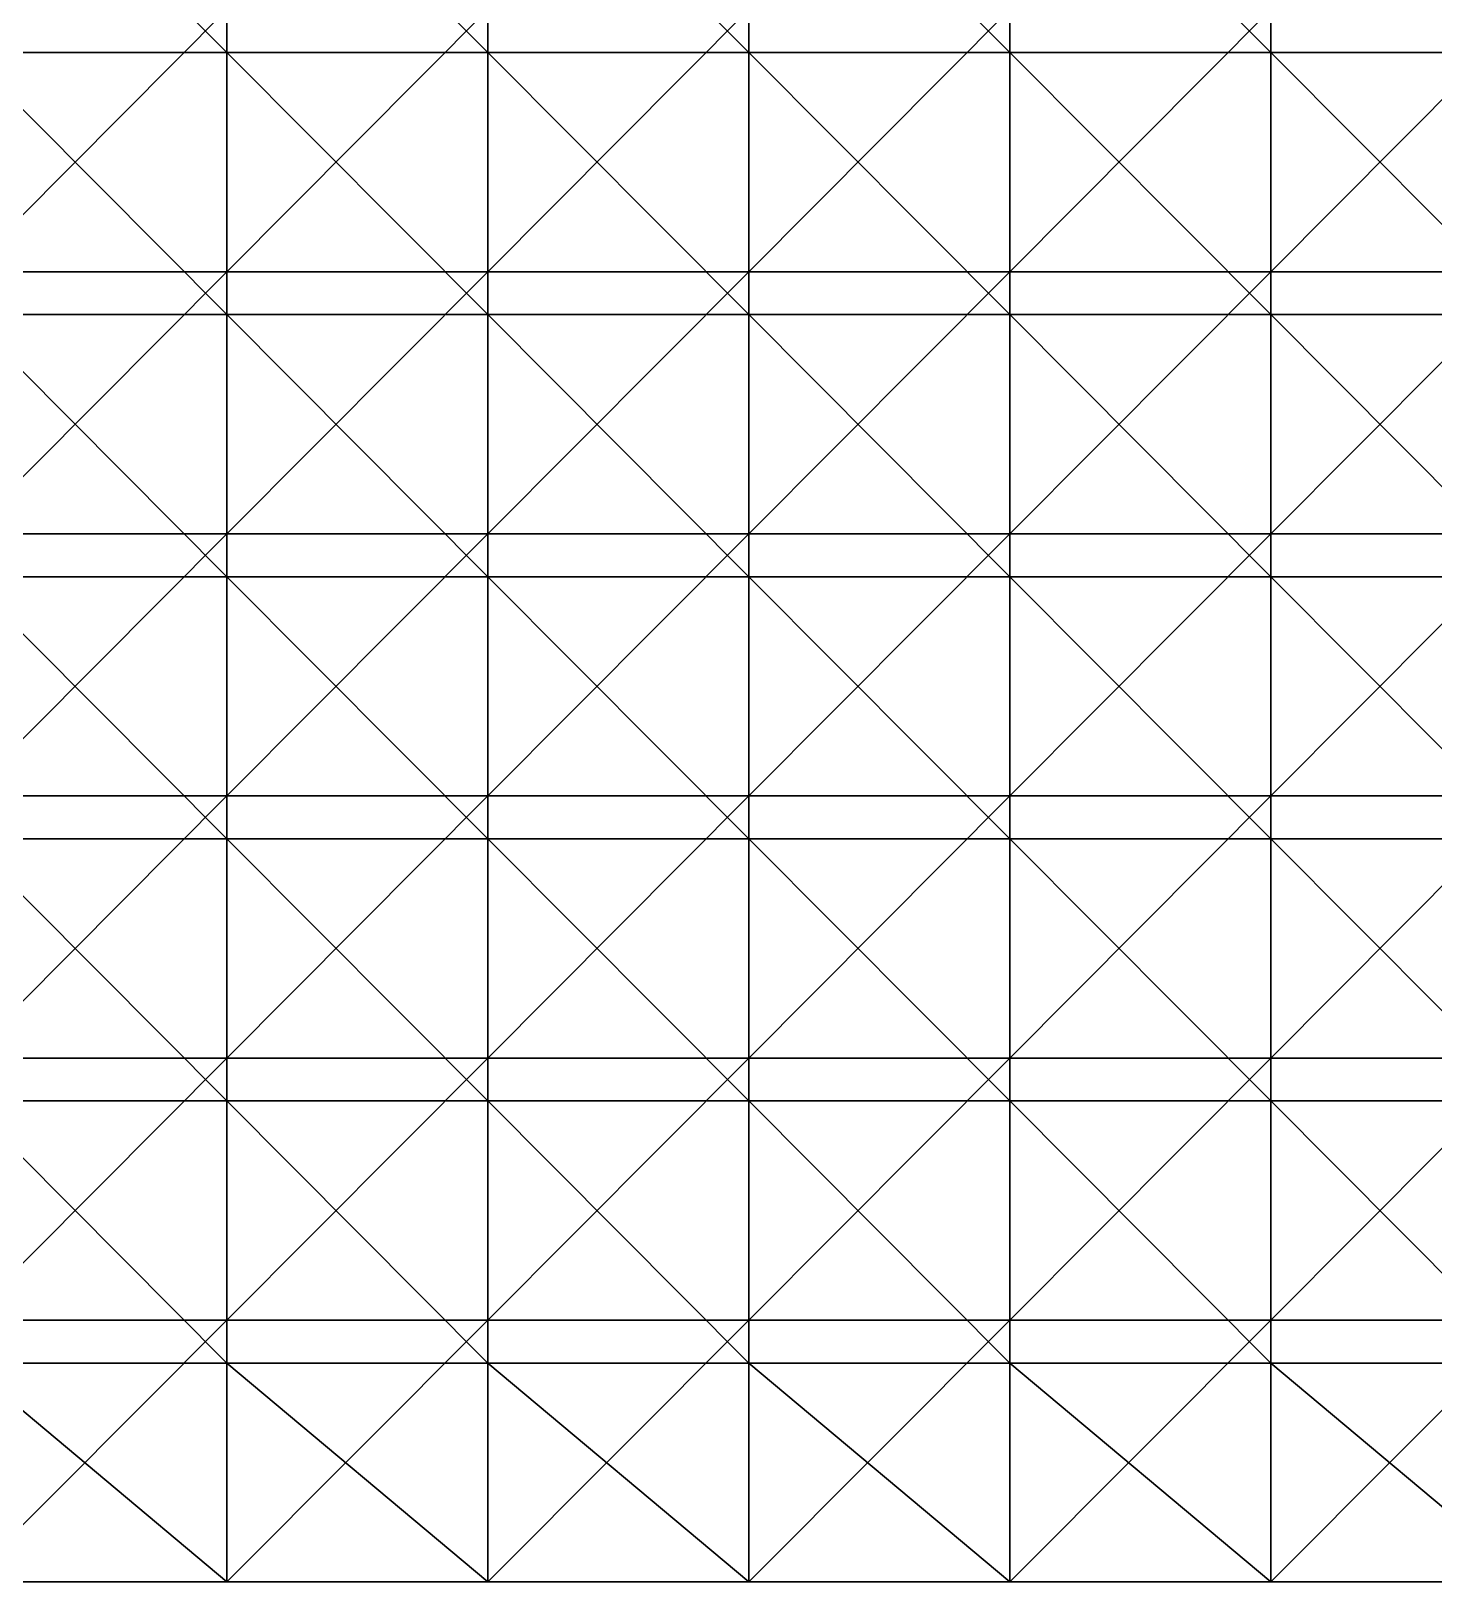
# Model space of a CAD drawing. Header units: inches. Extents: x 0 to 300, y 0 to 160.
# Drawn here: x 225 to 262.5, y 0 to 41.46 of the extents above; entities that cross this region are included whole.
import ezdxf

# ---------------------------------------------------------------- set-up
doc = ezdxf.new("R2010")
doc.units = ezdxf.units.IN
doc.header["$LTSCALE"] = 198.929398
doc.header["$MEASUREMENT"] = 0
for name, color, linetype in [('3', 7, 'CONTINUOUS'), ('4', 7, 'CONTINUOUS'), ('6', 7, 'CONTINUOUS')]:
    doc.layers.add(name, color=color, linetype=linetype)

msp = doc.modelspace()

# ---------------------------------------------------------------- linework, layer by layer
at = {"layer": '3', "linetype": 'CONTINUOUS'}
for points in [[(230.233, 0), (223.256, 0), (230.233, 0, -7), (230.233, 0)], [(230.233, 0, -7), (223.256, 0), (223.256, 0, -7), (230.233, 0, -7)], [(230.233, 0, -7), (223.256, 0, -7), (230.233, 0, -14.007), (230.233, 0, -7)], [(230.233, 0, -14.007), (223.256, 0, -7), (223.256, 0, -14.007), (230.233, 0, -14.007)], [(230.233, 0, -14.007), (223.256, 0, -14.007), (230.233, 0, -21.014), (230.233, 0, -14.007)], [(230.233, 0, -21.014), (223.256, 0, -14.007), (223.256, 0, -21.014), (230.233, 0, -21.014)], [(230.233, 0, -21.014), (223.256, 0, -21.014), (230.233, 0, -28.021), (230.233, 0, -21.014)], [(230.233, 0, -28.021), (223.256, 0, -21.014), (223.256, 0, -28.021), (230.233, 0, -28.021)], [(230.233, 0, -28.021), (223.256, 0, -28.021), (230.233, 0, -35.028), (230.233, 0, -28.021)], [(230.233, 0, -35.028), (223.256, 0, -28.021), (223.256, 0, -35.028), (230.233, 0, -35.028)], [(230.233, 0, -35.028), (223.256, 0, -35.028), (230.233, 0, -42.035), (230.233, 0, -35.028)], [(230.233, 0, -42.035), (223.256, 0, -35.028), (223.256, 0, -42.035), (230.233, 0, -42.035)], [(230.233, 0, -42.035), (223.256, 0, -42.035), (230.233, 0, -49.042), (230.233, 0, -42.035)], [(230.233, 0, -49.042), (223.256, 0, -42.035), (223.256, 0, -49.042), (230.233, 0, -49.042)], [(230.233, 0, -49.042), (223.256, 0, -49.042), (230.233, 0, -56.049), (230.233, 0, -49.042)], [(230.233, 0, -56.049), (223.256, 0, -49.042), (223.256, 0, -56.049), (230.233, 0, -56.049)], [(230.233, 0, -56.049), (223.256, 0, -56.049), (230.233, 0, -63.056), (230.233, 0, -56.049)], [(230.233, 0, -63.056), (223.256, 0, -56.049), (223.256, 0, -63.056), (230.233, 0, -63.056)], [(230.233, 0, -63.056), (223.256, 0, -63.056), (230.233, 0, -70.063), (230.233, 0, -63.056)], [(230.233, 0, -70.063), (223.256, 0, -63.056), (223.256, 0, -70.063), (230.233, 0, -70.063)], [(230.233, 0, -70.063), (223.256, 0, -70.063), (230.233, 0, -77.07), (230.233, 0, -70.063)], [(230.233, 0, -77.07), (223.256, 0, -70.063), (223.256, 0, -77.07), (230.233, 0, -77.07)], [(230.233, 0, -77.07), (223.256, 0, -77.07), (230.233, 0, -84.077), (230.233, 0, -77.07)], [(230.233, 0, -84.077), (223.256, 0, -77.07), (223.256, 0, -84.077), (230.233, 0, -84.077)], [(230.233, 0, -84.077), (223.256, 0, -84.077), (230.233, 0, -91.084), (230.233, 0, -84.077)], [(230.233, 0, -91.084), (223.256, 0, -84.077), (223.256, 0, -91.084), (230.233, 0, -91.084)], [(230.233, 0, -91.084), (223.256, 0, -91.084), (230.233, 0, -98.091), (230.233, 0, -91.084)], [(230.233, 0, -98.091), (223.256, 0, -91.084), (223.256, 0, -98.091), (230.233, 0, -98.091)], [(230.233, 0, -98.091), (223.256, 0, -98.091), (230.233, 0, -105.098), (230.233, 0, -98.091)], [(230.233, 0, -105.098), (223.256, 0, -98.091), (223.256, 0, -105.098), (230.233, 0, -105.098)], [(230.233, 0, -105.098), (223.256, 0, -105.098), (230.233, 0, -112.105), (230.233, 0, -105.098)], [(230.233, 0, -112.105), (223.256, 0, -105.098), (223.256, 0, -112.105), (230.233, 0, -112.105)], [(230.233, 0, -112.105), (223.256, 0, -112.105), (230.233, 0, -119.112), (230.233, 0, -112.105)], [(230.233, 0, -119.112), (223.256, 0, -112.105), (223.256, 0, -119.112), (230.233, 0, -119.112)], [(230.233, 0, -119.112), (223.256, 0, -119.112), (230.233, 0, -126.119), (230.233, 0, -119.112)], [(230.233, 0, -126.119), (223.256, 0, -119.112), (223.256, 0, -126.119), (230.233, 0, -126.119)], [(230.233, 0, -126.119), (223.256, 0, -126.119), (230.233, 0, -133.126), (230.233, 0, -126.119)], [(230.233, 0, -133.126), (223.256, 0, -126.119), (223.256, 0, -133.126), (230.233, 0, -133.126)], [(230.233, 0, -133.126), (223.256, 0, -133.126), (230.233, 0, -140.133), (230.233, 0, -133.126)], [(230.233, 0, -140.133), (223.256, 0, -133.126), (223.256, 0, -140.133), (230.233, 0, -140.133)], [(230.233, 0, -140.133), (223.256, 0, -140.133), (230.233, 0, -147.14), (230.233, 0, -140.133)], [(230.233, 0, -147.14), (223.256, 0, -140.133), (223.256, 0, -147.14), (230.233, 0, -147.14)], [(230.233, 0, -147.14), (223.256, 0, -147.14), (230.233, 0, -154.147), (230.233, 0, -147.14)], [(230.233, 0, -154.147), (223.256, 0, -147.14), (223.256, 0, -154.147), (230.233, 0, -154.147)], [(230.233, 0, -154.147), (223.256, 0, -154.147), (230.233, 0, -160), (230.233, 0, -154.147)], [(230.233, 0, -160), (223.256, 0, -154.147), (223.256, 0, -160), (230.233, 0, -160)], [(237.209, 0), (230.233, 0), (237.209, 0, -7), (237.209, 0)], [(237.209, 0, -7), (230.233, 0), (230.233, 0, -7), (237.209, 0, -7)], [(237.209, 0, -7), (230.233, 0, -7), (237.209, 0, -14.007), (237.209, 0, -7)], [(237.209, 0, -14.007), (230.233, 0, -7), (230.233, 0, -14.007), (237.209, 0, -14.007)], [(237.209, 0, -14.007), (230.233, 0, -14.007), (237.209, 0, -21.014), (237.209, 0, -14.007)], [(237.209, 0, -21.014), (230.233, 0, -14.007), (230.233, 0, -21.014), (237.209, 0, -21.014)], [(237.209, 0, -21.014), (230.233, 0, -21.014), (237.209, 0, -28.021), (237.209, 0, -21.014)], [(237.209, 0, -28.021), (230.233, 0, -21.014), (230.233, 0, -28.021), (237.209, 0, -28.021)], [(237.209, 0, -28.021), (230.233, 0, -28.021), (237.209, 0, -35.028), (237.209, 0, -28.021)], [(237.209, 0, -35.028), (230.233, 0, -28.021), (230.233, 0, -35.028), (237.209, 0, -35.028)], [(237.209, 0, -35.028), (230.233, 0, -35.028), (237.209, 0, -42.035), (237.209, 0, -35.028)], [(237.209, 0, -42.035), (230.233, 0, -35.028), (230.233, 0, -42.035), (237.209, 0, -42.035)], [(237.209, 0, -42.035), (230.233, 0, -42.035), (237.209, 0, -49.042), (237.209, 0, -42.035)], [(237.209, 0, -49.042), (230.233, 0, -42.035), (230.233, 0, -49.042), (237.209, 0, -49.042)], [(237.209, 0, -49.042), (230.233, 0, -49.042), (237.209, 0, -56.049), (237.209, 0, -49.042)], [(237.209, 0, -56.049), (230.233, 0, -49.042), (230.233, 0, -56.049), (237.209, 0, -56.049)], [(237.209, 0, -56.049), (230.233, 0, -56.049), (237.209, 0, -63.056), (237.209, 0, -56.049)], [(237.209, 0, -63.056), (230.233, 0, -56.049), (230.233, 0, -63.056), (237.209, 0, -63.056)], [(237.209, 0, -63.056), (230.233, 0, -63.056), (237.209, 0, -70.063), (237.209, 0, -63.056)], [(237.209, 0, -70.063), (230.233, 0, -63.056), (230.233, 0, -70.063), (237.209, 0, -70.063)], [(237.209, 0, -70.063), (230.233, 0, -70.063), (237.209, 0, -77.07), (237.209, 0, -70.063)], [(237.209, 0, -77.07), (230.233, 0, -70.063), (230.233, 0, -77.07), (237.209, 0, -77.07)], [(237.209, 0, -77.07), (230.233, 0, -77.07), (237.209, 0, -84.077), (237.209, 0, -77.07)], [(237.209, 0, -84.077), (230.233, 0, -77.07), (230.233, 0, -84.077), (237.209, 0, -84.077)], [(237.209, 0, -84.077), (230.233, 0, -84.077), (237.209, 0, -91.084), (237.209, 0, -84.077)], [(237.209, 0, -91.084), (230.233, 0, -84.077), (230.233, 0, -91.084), (237.209, 0, -91.084)], [(237.209, 0, -91.084), (230.233, 0, -91.084), (237.209, 0, -98.091), (237.209, 0, -91.084)], [(237.209, 0, -98.091), (230.233, 0, -91.084), (230.233, 0, -98.091), (237.209, 0, -98.091)], [(237.209, 0, -98.091), (230.233, 0, -98.091), (237.209, 0, -105.098), (237.209, 0, -98.091)], [(237.209, 0, -105.098), (230.233, 0, -98.091), (230.233, 0, -105.098), (237.209, 0, -105.098)], [(237.209, 0, -105.098), (230.233, 0, -105.098), (237.209, 0, -112.105), (237.209, 0, -105.098)], [(237.209, 0, -112.105), (230.233, 0, -105.098), (230.233, 0, -112.105), (237.209, 0, -112.105)], [(237.209, 0, -112.105), (230.233, 0, -112.105), (237.209, 0, -119.112), (237.209, 0, -112.105)], [(237.209, 0, -119.112), (230.233, 0, -112.105), (230.233, 0, -119.112), (237.209, 0, -119.112)], [(237.209, 0, -119.112), (230.233, 0, -119.112), (237.209, 0, -126.119), (237.209, 0, -119.112)], [(237.209, 0, -126.119), (230.233, 0, -119.112), (230.233, 0, -126.119), (237.209, 0, -126.119)], [(237.209, 0, -126.119), (230.233, 0, -126.119), (237.209, 0, -133.126), (237.209, 0, -126.119)], [(237.209, 0, -133.126), (230.233, 0, -126.119), (230.233, 0, -133.126), (237.209, 0, -133.126)], [(237.209, 0, -133.126), (230.233, 0, -133.126), (237.209, 0, -140.133), (237.209, 0, -133.126)], [(237.209, 0, -140.133), (230.233, 0, -133.126), (230.233, 0, -140.133), (237.209, 0, -140.133)], [(237.209, 0, -140.133), (230.233, 0, -140.133), (237.209, 0, -147.14), (237.209, 0, -140.133)], [(237.209, 0, -147.14), (230.233, 0, -140.133), (230.233, 0, -147.14), (237.209, 0, -147.14)], [(237.209, 0, -147.14), (230.233, 0, -147.14), (237.209, 0, -154.147), (237.209, 0, -147.14)], [(237.209, 0, -154.147), (230.233, 0, -147.14), (230.233, 0, -154.147), (237.209, 0, -154.147)], [(237.209, 0, -154.147), (230.233, 0, -154.147), (237.209, 0, -160), (237.209, 0, -154.147)], [(237.209, 0, -160), (230.233, 0, -154.147), (230.233, 0, -160), (237.209, 0, -160)], [(244.186, 0), (237.209, 0), (244.186, 0, -7), (244.186, 0)], [(244.186, 0, -7), (237.209, 0), (237.209, 0, -7), (244.186, 0, -7)], [(244.186, 0, -7), (237.209, 0, -7), (244.186, 0, -14.007), (244.186, 0, -7)], [(244.186, 0, -14.007), (237.209, 0, -7), (237.209, 0, -14.007), (244.186, 0, -14.007)], [(244.186, 0, -14.007), (237.209, 0, -14.007), (244.186, 0, -21.014), (244.186, 0, -14.007)], [(244.186, 0, -21.014), (237.209, 0, -14.007), (237.209, 0, -21.014), (244.186, 0, -21.014)], [(244.186, 0, -21.014), (237.209, 0, -21.014), (244.186, 0, -28.021), (244.186, 0, -21.014)], [(244.186, 0, -28.021), (237.209, 0, -21.014), (237.209, 0, -28.021), (244.186, 0, -28.021)], [(244.186, 0, -28.021), (237.209, 0, -28.021), (244.186, 0, -35.028), (244.186, 0, -28.021)], [(244.186, 0, -35.028), (237.209, 0, -28.021), (237.209, 0, -35.028), (244.186, 0, -35.028)], [(244.186, 0, -35.028), (237.209, 0, -35.028), (244.186, 0, -42.035), (244.186, 0, -35.028)], [(244.186, 0, -42.035), (237.209, 0, -35.028), (237.209, 0, -42.035), (244.186, 0, -42.035)], [(244.186, 0, -42.035), (237.209, 0, -42.035), (244.186, 0, -49.042), (244.186, 0, -42.035)], [(244.186, 0, -49.042), (237.209, 0, -42.035), (237.209, 0, -49.042), (244.186, 0, -49.042)], [(244.186, 0, -49.042), (237.209, 0, -49.042), (244.186, 0, -56.049), (244.186, 0, -49.042)], [(244.186, 0, -56.049), (237.209, 0, -49.042), (237.209, 0, -56.049), (244.186, 0, -56.049)], [(244.186, 0, -56.049), (237.209, 0, -56.049), (244.186, 0, -63.056), (244.186, 0, -56.049)], [(244.186, 0, -63.056), (237.209, 0, -56.049), (237.209, 0, -63.056), (244.186, 0, -63.056)], [(244.186, 0, -63.056), (237.209, 0, -63.056), (244.186, 0, -70.063), (244.186, 0, -63.056)], [(244.186, 0, -70.063), (237.209, 0, -63.056), (237.209, 0, -70.063), (244.186, 0, -70.063)], [(244.186, 0, -70.063), (237.209, 0, -70.063), (244.186, 0, -77.07), (244.186, 0, -70.063)], [(244.186, 0, -77.07), (237.209, 0, -70.063), (237.209, 0, -77.07), (244.186, 0, -77.07)], [(244.186, 0, -77.07), (237.209, 0, -77.07), (244.186, 0, -84.077), (244.186, 0, -77.07)], [(244.186, 0, -84.077), (237.209, 0, -77.07), (237.209, 0, -84.077), (244.186, 0, -84.077)], [(244.186, 0, -84.077), (237.209, 0, -84.077), (244.186, 0, -91.084), (244.186, 0, -84.077)], [(244.186, 0, -91.084), (237.209, 0, -84.077), (237.209, 0, -91.084), (244.186, 0, -91.084)], [(244.186, 0, -91.084), (237.209, 0, -91.084), (244.186, 0, -98.091), (244.186, 0, -91.084)], [(244.186, 0, -98.091), (237.209, 0, -91.084), (237.209, 0, -98.091), (244.186, 0, -98.091)], [(244.186, 0, -98.091), (237.209, 0, -98.091), (244.186, 0, -105.098), (244.186, 0, -98.091)], [(244.186, 0, -105.098), (237.209, 0, -98.091), (237.209, 0, -105.098), (244.186, 0, -105.098)], [(244.186, 0, -105.098), (237.209, 0, -105.098), (244.186, 0, -112.105), (244.186, 0, -105.098)], [(244.186, 0, -112.105), (237.209, 0, -105.098), (237.209, 0, -112.105), (244.186, 0, -112.105)], [(244.186, 0, -112.105), (237.209, 0, -112.105), (244.186, 0, -119.112), (244.186, 0, -112.105)], [(244.186, 0, -119.112), (237.209, 0, -112.105), (237.209, 0, -119.112), (244.186, 0, -119.112)], [(244.186, 0, -119.112), (237.209, 0, -119.112), (244.186, 0, -126.119), (244.186, 0, -119.112)], [(244.186, 0, -126.119), (237.209, 0, -119.112), (237.209, 0, -126.119), (244.186, 0, -126.119)], [(244.186, 0, -126.119), (237.209, 0, -126.119), (244.186, 0, -133.126), (244.186, 0, -126.119)], [(244.186, 0, -133.126), (237.209, 0, -126.119), (237.209, 0, -133.126), (244.186, 0, -133.126)], [(244.186, 0, -133.126), (237.209, 0, -133.126), (244.186, 0, -140.133), (244.186, 0, -133.126)], [(244.186, 0, -140.133), (237.209, 0, -133.126), (237.209, 0, -140.133), (244.186, 0, -140.133)], [(244.186, 0, -140.133), (237.209, 0, -140.133), (244.186, 0, -147.14), (244.186, 0, -140.133)], [(244.186, 0, -147.14), (237.209, 0, -140.133), (237.209, 0, -147.14), (244.186, 0, -147.14)], [(244.186, 0, -147.14), (237.209, 0, -147.14), (244.186, 0, -154.147), (244.186, 0, -147.14)], [(244.186, 0, -154.147), (237.209, 0, -147.14), (237.209, 0, -154.147), (244.186, 0, -154.147)], [(244.186, 0, -154.147), (237.209, 0, -154.147), (244.186, 0, -160), (244.186, 0, -154.147)], [(244.186, 0, -160), (237.209, 0, -154.147), (237.209, 0, -160), (244.186, 0, -160)], [(251.163, 0), (244.186, 0), (251.163, 0, -7), (251.163, 0)], [(251.163, 0, -7), (244.186, 0), (244.186, 0, -7), (251.163, 0, -7)], [(251.163, 0, -7), (244.186, 0, -7), (251.163, 0, -14.007), (251.163, 0, -7)], [(251.163, 0, -14.007), (244.186, 0, -7), (244.186, 0, -14.007), (251.163, 0, -14.007)], [(251.163, 0, -14.007), (244.186, 0, -14.007), (251.163, 0, -21.014), (251.163, 0, -14.007)], [(251.163, 0, -21.014), (244.186, 0, -14.007), (244.186, 0, -21.014), (251.163, 0, -21.014)], [(251.163, 0, -21.014), (244.186, 0, -21.014), (251.163, 0, -28.021), (251.163, 0, -21.014)], [(251.163, 0, -28.021), (244.186, 0, -21.014), (244.186, 0, -28.021), (251.163, 0, -28.021)], [(251.163, 0, -28.021), (244.186, 0, -28.021), (251.163, 0, -35.028), (251.163, 0, -28.021)], [(251.163, 0, -35.028), (244.186, 0, -28.021), (244.186, 0, -35.028), (251.163, 0, -35.028)], [(251.163, 0, -35.028), (244.186, 0, -35.028), (251.163, 0, -42.035), (251.163, 0, -35.028)], [(251.163, 0, -42.035), (244.186, 0, -35.028), (244.186, 0, -42.035), (251.163, 0, -42.035)], [(251.163, 0, -42.035), (244.186, 0, -42.035), (251.163, 0, -49.042), (251.163, 0, -42.035)], [(251.163, 0, -49.042), (244.186, 0, -42.035), (244.186, 0, -49.042), (251.163, 0, -49.042)], [(251.163, 0, -49.042), (244.186, 0, -49.042), (251.163, 0, -56.049), (251.163, 0, -49.042)], [(251.163, 0, -56.049), (244.186, 0, -49.042), (244.186, 0, -56.049), (251.163, 0, -56.049)], [(251.163, 0, -56.049), (244.186, 0, -56.049), (251.163, 0, -63.056), (251.163, 0, -56.049)], [(251.163, 0, -63.056), (244.186, 0, -56.049), (244.186, 0, -63.056), (251.163, 0, -63.056)], [(251.163, 0, -63.056), (244.186, 0, -63.056), (251.163, 0, -70.063), (251.163, 0, -63.056)], [(251.163, 0, -70.063), (244.186, 0, -63.056), (244.186, 0, -70.063), (251.163, 0, -70.063)], [(251.163, 0, -70.063), (244.186, 0, -70.063), (251.163, 0, -77.07), (251.163, 0, -70.063)], [(251.163, 0, -77.07), (244.186, 0, -70.063), (244.186, 0, -77.07), (251.163, 0, -77.07)], [(251.163, 0, -77.07), (244.186, 0, -77.07), (251.163, 0, -84.077), (251.163, 0, -77.07)], [(251.163, 0, -84.077), (244.186, 0, -77.07), (244.186, 0, -84.077), (251.163, 0, -84.077)], [(251.163, 0, -84.077), (244.186, 0, -84.077), (251.163, 0, -91.084), (251.163, 0, -84.077)], [(251.163, 0, -91.084), (244.186, 0, -84.077), (244.186, 0, -91.084), (251.163, 0, -91.084)], [(251.163, 0, -91.084), (244.186, 0, -91.084), (251.163, 0, -98.091), (251.163, 0, -91.084)], [(251.163, 0, -98.091), (244.186, 0, -91.084), (244.186, 0, -98.091), (251.163, 0, -98.091)], [(251.163, 0, -98.091), (244.186, 0, -98.091), (251.163, 0, -105.098), (251.163, 0, -98.091)], [(251.163, 0, -105.098), (244.186, 0, -98.091), (244.186, 0, -105.098), (251.163, 0, -105.098)], [(251.163, 0, -105.098), (244.186, 0, -105.098), (251.163, 0, -112.105), (251.163, 0, -105.098)], [(251.163, 0, -112.105), (244.186, 0, -105.098), (244.186, 0, -112.105), (251.163, 0, -112.105)], [(251.163, 0, -112.105), (244.186, 0, -112.105), (251.163, 0, -119.112), (251.163, 0, -112.105)], [(251.163, 0, -119.112), (244.186, 0, -112.105), (244.186, 0, -119.112), (251.163, 0, -119.112)], [(251.163, 0, -119.112), (244.186, 0, -119.112), (251.163, 0, -126.119), (251.163, 0, -119.112)], [(251.163, 0, -126.119), (244.186, 0, -119.112), (244.186, 0, -126.119), (251.163, 0, -126.119)], [(251.163, 0, -126.119), (244.186, 0, -126.119), (251.163, 0, -133.126), (251.163, 0, -126.119)], [(251.163, 0, -133.126), (244.186, 0, -126.119), (244.186, 0, -133.126), (251.163, 0, -133.126)], [(251.163, 0, -133.126), (244.186, 0, -133.126), (251.163, 0, -140.133), (251.163, 0, -133.126)], [(251.163, 0, -140.133), (244.186, 0, -133.126), (244.186, 0, -140.133), (251.163, 0, -140.133)], [(251.163, 0, -140.133), (244.186, 0, -140.133), (251.163, 0, -147.14), (251.163, 0, -140.133)], [(251.163, 0, -147.14), (244.186, 0, -140.133), (244.186, 0, -147.14), (251.163, 0, -147.14)], [(251.163, 0, -147.14), (244.186, 0, -147.14), (251.163, 0, -154.147), (251.163, 0, -147.14)], [(251.163, 0, -154.147), (244.186, 0, -147.14), (244.186, 0, -154.147), (251.163, 0, -154.147)], [(251.163, 0, -154.147), (244.186, 0, -154.147), (251.163, 0, -160), (251.163, 0, -154.147)], [(251.163, 0, -160), (244.186, 0, -154.147), (244.186, 0, -160), (251.163, 0, -160)], [(258.14, 0), (251.163, 0), (258.14, 0, -7), (258.14, 0)], [(258.14, 0, -7), (251.163, 0), (251.163, 0, -7), (258.14, 0, -7)], [(258.14, 0, -7), (251.163, 0, -7), (258.14, 0, -14.007), (258.14, 0, -7)], [(258.14, 0, -14.007), (251.163, 0, -7), (251.163, 0, -14.007), (258.14, 0, -14.007)], [(258.14, 0, -14.007), (251.163, 0, -14.007), (258.14, 0, -21.014), (258.14, 0, -14.007)], [(258.14, 0, -21.014), (251.163, 0, -14.007), (251.163, 0, -21.014), (258.14, 0, -21.014)], [(258.14, 0, -21.014), (251.163, 0, -21.014), (258.14, 0, -28.021), (258.14, 0, -21.014)], [(258.14, 0, -28.021), (251.163, 0, -21.014), (251.163, 0, -28.021), (258.14, 0, -28.021)], [(258.14, 0, -28.021), (251.163, 0, -28.021), (258.14, 0, -35.028), (258.14, 0, -28.021)], [(258.14, 0, -35.028), (251.163, 0, -28.021), (251.163, 0, -35.028), (258.14, 0, -35.028)], [(258.14, 0, -35.028), (251.163, 0, -35.028), (258.14, 0, -42.035), (258.14, 0, -35.028)], [(258.14, 0, -42.035), (251.163, 0, -35.028), (251.163, 0, -42.035), (258.14, 0, -42.035)], [(258.14, 0, -42.035), (251.163, 0, -42.035), (258.14, 0, -49.042), (258.14, 0, -42.035)], [(258.14, 0, -49.042), (251.163, 0, -42.035), (251.163, 0, -49.042), (258.14, 0, -49.042)], [(258.14, 0, -49.042), (251.163, 0, -49.042), (258.14, 0, -56.049), (258.14, 0, -49.042)], [(258.14, 0, -56.049), (251.163, 0, -49.042), (251.163, 0, -56.049), (258.14, 0, -56.049)], [(258.14, 0, -56.049), (251.163, 0, -56.049), (258.14, 0, -63.056), (258.14, 0, -56.049)], [(258.14, 0, -63.056), (251.163, 0, -56.049), (251.163, 0, -63.056), (258.14, 0, -63.056)], [(258.14, 0, -63.056), (251.163, 0, -63.056), (258.14, 0, -70.063), (258.14, 0, -63.056)], [(258.14, 0, -70.063), (251.163, 0, -63.056), (251.163, 0, -70.063), (258.14, 0, -70.063)], [(258.14, 0, -70.063), (251.163, 0, -70.063), (258.14, 0, -77.07), (258.14, 0, -70.063)], [(258.14, 0, -77.07), (251.163, 0, -70.063), (251.163, 0, -77.07), (258.14, 0, -77.07)], [(258.14, 0, -77.07), (251.163, 0, -77.07), (258.14, 0, -84.077), (258.14, 0, -77.07)], [(258.14, 0, -84.077), (251.163, 0, -77.07), (251.163, 0, -84.077), (258.14, 0, -84.077)], [(258.14, 0, -84.077), (251.163, 0, -84.077), (258.14, 0, -91.084), (258.14, 0, -84.077)], [(258.14, 0, -91.084), (251.163, 0, -84.077), (251.163, 0, -91.084), (258.14, 0, -91.084)], [(258.14, 0, -91.084), (251.163, 0, -91.084), (258.14, 0, -98.091), (258.14, 0, -91.084)], [(258.14, 0, -98.091), (251.163, 0, -91.084), (251.163, 0, -98.091), (258.14, 0, -98.091)], [(258.14, 0, -98.091), (251.163, 0, -98.091), (258.14, 0, -105.098), (258.14, 0, -98.091)], [(258.14, 0, -105.098), (251.163, 0, -98.091), (251.163, 0, -105.098), (258.14, 0, -105.098)], [(258.14, 0, -105.098), (251.163, 0, -105.098), (258.14, 0, -112.105), (258.14, 0, -105.098)], [(258.14, 0, -112.105), (251.163, 0, -105.098), (251.163, 0, -112.105), (258.14, 0, -112.105)], [(258.14, 0, -112.105), (251.163, 0, -112.105), (258.14, 0, -119.112), (258.14, 0, -112.105)], [(258.14, 0, -119.112), (251.163, 0, -112.105), (251.163, 0, -119.112), (258.14, 0, -119.112)], [(258.14, 0, -119.112), (251.163, 0, -119.112), (258.14, 0, -126.119), (258.14, 0, -119.112)], [(258.14, 0, -126.119), (251.163, 0, -119.112), (251.163, 0, -126.119), (258.14, 0, -126.119)], [(258.14, 0, -126.119), (251.163, 0, -126.119), (258.14, 0, -133.126), (258.14, 0, -126.119)], [(258.14, 0, -133.126), (251.163, 0, -126.119), (251.163, 0, -133.126), (258.14, 0, -133.126)], [(258.14, 0, -133.126), (251.163, 0, -133.126), (258.14, 0, -140.133), (258.14, 0, -133.126)], [(258.14, 0, -140.133), (251.163, 0, -133.126), (251.163, 0, -140.133), (258.14, 0, -140.133)], [(258.14, 0, -140.133), (251.163, 0, -140.133), (258.14, 0, -147.14), (258.14, 0, -140.133)], [(258.14, 0, -147.14), (251.163, 0, -140.133), (251.163, 0, -147.14), (258.14, 0, -147.14)], [(258.14, 0, -147.14), (251.163, 0, -147.14), (258.14, 0, -154.147), (258.14, 0, -147.14)], [(258.14, 0, -154.147), (251.163, 0, -147.14), (251.163, 0, -154.147), (258.14, 0, -154.147)], [(258.14, 0, -154.147), (251.163, 0, -154.147), (258.14, 0, -160), (258.14, 0, -154.147)], [(258.14, 0, -160), (251.163, 0, -154.147), (251.163, 0, -160), (258.14, 0, -160)], [(265.116, 0), (258.14, 0), (265.116, 0, -7), (265.116, 0)], [(265.116, 0, -7), (258.14, 0), (258.14, 0, -7), (265.116, 0, -7)], [(265.116, 0, -7), (258.14, 0, -7), (265.116, 0, -14.007), (265.116, 0, -7)], [(265.116, 0, -14.007), (258.14, 0, -7), (258.14, 0, -14.007), (265.116, 0, -14.007)], [(265.116, 0, -14.007), (258.14, 0, -14.007), (265.116, 0, -21.014), (265.116, 0, -14.007)], [(265.116, 0, -21.014), (258.14, 0, -14.007), (258.14, 0, -21.014), (265.116, 0, -21.014)], [(265.116, 0, -21.014), (258.14, 0, -21.014), (265.116, 0, -28.021), (265.116, 0, -21.014)], [(265.116, 0, -28.021), (258.14, 0, -21.014), (258.14, 0, -28.021), (265.116, 0, -28.021)], [(265.116, 0, -28.021), (258.14, 0, -28.021), (265.116, 0, -35.028), (265.116, 0, -28.021)], [(265.116, 0, -35.028), (258.14, 0, -28.021), (258.14, 0, -35.028), (265.116, 0, -35.028)], [(265.116, 0, -35.028), (258.14, 0, -35.028), (265.116, 0, -42.035), (265.116, 0, -35.028)], [(265.116, 0, -42.035), (258.14, 0, -35.028), (258.14, 0, -42.035), (265.116, 0, -42.035)], [(265.116, 0, -42.035), (258.14, 0, -42.035), (265.116, 0, -49.042), (265.116, 0, -42.035)], [(265.116, 0, -49.042), (258.14, 0, -42.035), (258.14, 0, -49.042), (265.116, 0, -49.042)], [(265.116, 0, -49.042), (258.14, 0, -49.042), (265.116, 0, -56.049), (265.116, 0, -49.042)], [(265.116, 0, -56.049), (258.14, 0, -49.042), (258.14, 0, -56.049), (265.116, 0, -56.049)], [(265.116, 0, -56.049), (258.14, 0, -56.049), (265.116, 0, -63.056), (265.116, 0, -56.049)], [(265.116, 0, -63.056), (258.14, 0, -56.049), (258.14, 0, -63.056), (265.116, 0, -63.056)], [(265.116, 0, -63.056), (258.14, 0, -63.056), (265.116, 0, -70.063), (265.116, 0, -63.056)], [(265.116, 0, -70.063), (258.14, 0, -63.056), (258.14, 0, -70.063), (265.116, 0, -70.063)], [(265.116, 0, -70.063), (258.14, 0, -70.063), (265.116, 0, -77.07), (265.116, 0, -70.063)], [(265.116, 0, -77.07), (258.14, 0, -70.063), (258.14, 0, -77.07), (265.116, 0, -77.07)], [(265.116, 0, -77.07), (258.14, 0, -77.07), (265.116, 0, -84.077), (265.116, 0, -77.07)], [(265.116, 0, -84.077), (258.14, 0, -77.07), (258.14, 0, -84.077), (265.116, 0, -84.077)], [(265.116, 0, -84.077), (258.14, 0, -84.077), (265.116, 0, -91.084), (265.116, 0, -84.077)], [(265.116, 0, -91.084), (258.14, 0, -84.077), (258.14, 0, -91.084), (265.116, 0, -91.084)], [(265.116, 0, -91.084), (258.14, 0, -91.084), (265.116, 0, -98.091), (265.116, 0, -91.084)], [(265.116, 0, -98.091), (258.14, 0, -91.084), (258.14, 0, -98.091), (265.116, 0, -98.091)], [(265.116, 0, -98.091), (258.14, 0, -98.091), (265.116, 0, -105.098), (265.116, 0, -98.091)], [(265.116, 0, -105.098), (258.14, 0, -98.091), (258.14, 0, -105.098), (265.116, 0, -105.098)], [(265.116, 0, -105.098), (258.14, 0, -105.098), (265.116, 0, -112.105), (265.116, 0, -105.098)], [(265.116, 0, -112.105), (258.14, 0, -105.098), (258.14, 0, -112.105), (265.116, 0, -112.105)], [(265.116, 0, -112.105), (258.14, 0, -112.105), (265.116, 0, -119.112), (265.116, 0, -112.105)], [(265.116, 0, -119.112), (258.14, 0, -112.105), (258.14, 0, -119.112), (265.116, 0, -119.112)], [(265.116, 0, -119.112), (258.14, 0, -119.112), (265.116, 0, -126.119), (265.116, 0, -119.112)], [(265.116, 0, -126.119), (258.14, 0, -119.112), (258.14, 0, -126.119), (265.116, 0, -126.119)], [(265.116, 0, -126.119), (258.14, 0, -126.119), (265.116, 0, -133.126), (265.116, 0, -126.119)], [(265.116, 0, -133.126), (258.14, 0, -126.119), (258.14, 0, -133.126), (265.116, 0, -133.126)], [(265.116, 0, -133.126), (258.14, 0, -133.126), (265.116, 0, -140.133), (265.116, 0, -133.126)], [(265.116, 0, -140.133), (258.14, 0, -133.126), (258.14, 0, -140.133), (265.116, 0, -140.133)], [(265.116, 0, -140.133), (258.14, 0, -140.133), (265.116, 0, -147.14), (265.116, 0, -140.133)], [(265.116, 0, -147.14), (258.14, 0, -140.133), (258.14, 0, -147.14), (265.116, 0, -147.14)], [(265.116, 0, -147.14), (258.14, 0, -147.14), (265.116, 0, -154.147), (265.116, 0, -147.14)], [(265.116, 0, -154.147), (258.14, 0, -147.14), (258.14, 0, -154.147), (265.116, 0, -154.147)], [(265.116, 0, -154.147), (258.14, 0, -154.147), (265.116, 0, -160), (265.116, 0, -154.147)], [(265.116, 0, -160), (258.14, 0, -154.147), (258.14, 0, -160), (265.116, 0, -160)]]:
    msp.add_3dface(points, dxfattribs=at)
at = {"layer": '4', "linetype": 'CONTINUOUS'}
for points in [[(230.233, 35.028, -160), (223.256, 35.028, -160), (230.233, 42.035, -160), (230.233, 35.028, -160)], [(230.233, 42.035, -160), (223.256, 35.028, -160), (223.256, 42.035, -160), (230.233, 42.035, -160)], [(237.209, 35.028, -160), (230.233, 35.028, -160), (237.209, 42.035, -160), (237.209, 35.028, -160)], [(237.209, 42.035, -160), (230.233, 35.028, -160), (230.233, 42.035, -160), (237.209, 42.035, -160)], [(244.186, 35.028, -160), (237.209, 35.028, -160), (244.186, 42.035, -160), (244.186, 35.028, -160)], [(244.186, 42.035, -160), (237.209, 35.028, -160), (237.209, 42.035, -160), (244.186, 42.035, -160)], [(251.163, 35.028, -160), (244.186, 35.028, -160), (251.163, 42.035, -160), (251.163, 35.028, -160)], [(251.163, 42.035, -160), (244.186, 35.028, -160), (244.186, 42.035, -160), (251.163, 42.035, -160)], [(258.14, 35.028, -160), (251.163, 35.028, -160), (258.14, 42.035, -160), (258.14, 35.028, -160)], [(258.14, 42.035, -160), (251.163, 35.028, -160), (251.163, 42.035, -160), (258.14, 42.035, -160)], [(265.116, 35.028, -160), (258.14, 35.028, -160), (265.116, 42.035, -160), (265.116, 35.028, -160)], [(265.116, 42.035, -160), (258.14, 35.028, -160), (258.14, 42.035, -160), (265.116, 42.035, -160)], [(230.233, 28.021, -160), (223.256, 28.021, -160), (230.233, 35.028, -160), (230.233, 28.021, -160)], [(230.233, 35.028, -160), (223.256, 28.021, -160), (223.256, 35.028, -160), (230.233, 35.028, -160)], [(237.209, 28.021, -160), (230.233, 28.021, -160), (237.209, 35.028, -160), (237.209, 28.021, -160)], [(237.209, 35.028, -160), (230.233, 28.021, -160), (230.233, 35.028, -160), (237.209, 35.028, -160)], [(244.186, 28.021, -160), (237.209, 28.021, -160), (244.186, 35.028, -160), (244.186, 28.021, -160)], [(244.186, 35.028, -160), (237.209, 28.021, -160), (237.209, 35.028, -160), (244.186, 35.028, -160)], [(251.163, 28.021, -160), (244.186, 28.021, -160), (251.163, 35.028, -160), (251.163, 28.021, -160)], [(251.163, 35.028, -160), (244.186, 28.021, -160), (244.186, 35.028, -160), (251.163, 35.028, -160)], [(258.14, 28.021, -160), (251.163, 28.021, -160), (258.14, 35.028, -160), (258.14, 28.021, -160)], [(258.14, 35.028, -160), (251.163, 28.021, -160), (251.163, 35.028, -160), (258.14, 35.028, -160)], [(265.116, 28.021, -160), (258.14, 28.021, -160), (265.116, 35.028, -160), (265.116, 28.021, -160)], [(265.116, 35.028, -160), (258.14, 28.021, -160), (258.14, 35.028, -160), (265.116, 35.028, -160)], [(230.233, 21.014, -160), (223.256, 21.014, -160), (230.233, 28.021, -160), (230.233, 21.014, -160)], [(230.233, 28.021, -160), (223.256, 21.014, -160), (223.256, 28.021, -160), (230.233, 28.021, -160)], [(237.209, 21.014, -160), (230.233, 21.014, -160), (237.209, 28.021, -160), (237.209, 21.014, -160)], [(237.209, 28.021, -160), (230.233, 21.014, -160), (230.233, 28.021, -160), (237.209, 28.021, -160)], [(244.186, 21.014, -160), (237.209, 21.014, -160), (244.186, 28.021, -160), (244.186, 21.014, -160)], [(244.186, 28.021, -160), (237.209, 21.014, -160), (237.209, 28.021, -160), (244.186, 28.021, -160)], [(251.163, 21.014, -160), (244.186, 21.014, -160), (251.163, 28.021, -160), (251.163, 21.014, -160)], [(251.163, 28.021, -160), (244.186, 21.014, -160), (244.186, 28.021, -160), (251.163, 28.021, -160)], [(258.14, 21.014, -160), (251.163, 21.014, -160), (258.14, 28.021, -160), (258.14, 21.014, -160)], [(258.14, 28.021, -160), (251.163, 21.014, -160), (251.163, 28.021, -160), (258.14, 28.021, -160)], [(265.116, 21.014, -160), (258.14, 21.014, -160), (265.116, 28.021, -160), (265.116, 21.014, -160)], [(265.116, 28.021, -160), (258.14, 21.014, -160), (258.14, 28.021, -160), (265.116, 28.021, -160)], [(230.233, 14.007, -160), (223.256, 14.007, -160), (230.233, 21.014, -160), (230.233, 14.007, -160)], [(230.233, 21.014, -160), (223.256, 14.007, -160), (223.256, 21.014, -160), (230.233, 21.014, -160)], [(237.209, 14.007, -160), (230.233, 14.007, -160), (237.209, 21.014, -160), (237.209, 14.007, -160)], [(237.209, 21.014, -160), (230.233, 14.007, -160), (230.233, 21.014, -160), (237.209, 21.014, -160)], [(244.186, 14.007, -160), (237.209, 14.007, -160), (244.186, 21.014, -160), (244.186, 14.007, -160)], [(244.186, 21.014, -160), (237.209, 14.007, -160), (237.209, 21.014, -160), (244.186, 21.014, -160)], [(251.163, 14.007, -160), (244.186, 14.007, -160), (251.163, 21.014, -160), (251.163, 14.007, -160)], [(251.163, 21.014, -160), (244.186, 14.007, -160), (244.186, 21.014, -160), (251.163, 21.014, -160)], [(258.14, 14.007, -160), (251.163, 14.007, -160), (258.14, 21.014, -160), (258.14, 14.007, -160)], [(258.14, 21.014, -160), (251.163, 14.007, -160), (251.163, 21.014, -160), (258.14, 21.014, -160)], [(265.116, 14.007, -160), (258.14, 14.007, -160), (265.116, 21.014, -160), (265.116, 14.007, -160)], [(265.116, 21.014, -160), (258.14, 14.007, -160), (258.14, 21.014, -160), (265.116, 21.014, -160)], [(230.233, 7, -160), (223.256, 7, -160), (230.233, 14.007, -160), (230.233, 7, -160)], [(230.233, 14.007, -160), (223.256, 7, -160), (223.256, 14.007, -160), (230.233, 14.007, -160)], [(237.209, 7, -160), (230.233, 7, -160), (237.209, 14.007, -160), (237.209, 7, -160)], [(237.209, 14.007, -160), (230.233, 7, -160), (230.233, 14.007, -160), (237.209, 14.007, -160)], [(244.186, 7, -160), (237.209, 7, -160), (244.186, 14.007, -160), (244.186, 7, -160)], [(244.186, 14.007, -160), (237.209, 7, -160), (237.209, 14.007, -160), (244.186, 14.007, -160)], [(251.163, 7, -160), (244.186, 7, -160), (251.163, 14.007, -160), (251.163, 7, -160)], [(251.163, 14.007, -160), (244.186, 7, -160), (244.186, 14.007, -160), (251.163, 14.007, -160)], [(258.14, 7, -160), (251.163, 7, -160), (258.14, 14.007, -160), (258.14, 7, -160)], [(258.14, 14.007, -160), (251.163, 7, -160), (251.163, 14.007, -160), (258.14, 14.007, -160)], [(265.116, 7, -160), (258.14, 7, -160), (265.116, 14.007, -160), (265.116, 7, -160)], [(265.116, 14.007, -160), (258.14, 7, -160), (258.14, 14.007, -160), (265.116, 14.007, -160)], [(230.233, 0, -160), (223.256, 0, -160), (230.233, 7, -160), (230.233, 0, -160)], [(230.233, 7, -160), (223.256, 0, -160), (223.256, 7, -160), (230.233, 7, -160)], [(237.209, 0, -160), (230.233, 0, -160), (237.209, 7, -160), (237.209, 0, -160)], [(237.209, 7, -160), (230.233, 0, -160), (230.233, 7, -160), (237.209, 7, -160)], [(244.186, 0, -160), (237.209, 0, -160), (244.186, 7, -160), (244.186, 0, -160)], [(244.186, 7, -160), (237.209, 0, -160), (237.209, 7, -160), (244.186, 7, -160)], [(251.163, 0, -160), (244.186, 0, -160), (251.163, 7, -160), (251.163, 0, -160)], [(251.163, 7, -160), (244.186, 0, -160), (244.186, 7, -160), (251.163, 7, -160)], [(258.14, 0, -160), (251.163, 0, -160), (258.14, 7, -160), (258.14, 0, -160)], [(258.14, 7, -160), (251.163, 0, -160), (251.163, 7, -160), (258.14, 7, -160)], [(265.116, 0, -160), (258.14, 0, -160), (265.116, 7, -160), (265.116, 0, -160)], [(265.116, 7, -160), (258.14, 0, -160), (258.14, 7, -160), (265.116, 7, -160)]]:
    msp.add_3dface(points, dxfattribs=at)
at = {"layer": '6', "linetype": 'CONTINUOUS'}
for points in [[(230.233, 47.895), (223.256, 47.895), (230.233, 40.888), (230.233, 47.895)], [(230.233, 40.888), (223.256, 47.895), (223.256, 40.888), (230.233, 40.888)], [(237.209, 47.895), (230.233, 47.895), (237.209, 40.888), (237.209, 47.895)], [(237.209, 40.888), (230.233, 47.895), (230.233, 40.888), (237.209, 40.888)], [(244.186, 47.895), (237.209, 47.895), (244.186, 40.888), (244.186, 47.895)], [(244.186, 40.888), (237.209, 47.895), (237.209, 40.888), (244.186, 40.888)], [(251.163, 47.895), (244.186, 47.895), (251.163, 40.888), (251.163, 47.895)], [(251.163, 40.888), (244.186, 47.895), (244.186, 40.888), (251.163, 40.888)], [(258.14, 47.895), (251.163, 47.895), (258.14, 40.888), (258.14, 47.895)], [(258.14, 40.888), (251.163, 47.895), (251.163, 40.888), (258.14, 40.888)], [(265.116, 47.895), (258.14, 47.895), (265.116, 40.888), (265.116, 47.895)], [(265.116, 40.888), (258.14, 47.895), (258.14, 40.888), (265.116, 40.888)], [(230.233, 40.888), (223.256, 40.888), (230.233, 33.881), (230.233, 40.888)], [(230.233, 33.881), (223.256, 40.888), (223.256, 33.881), (230.233, 33.881)], [(237.209, 40.888), (230.233, 40.888), (237.209, 33.881), (237.209, 40.888)], [(237.209, 33.881), (230.233, 40.888), (230.233, 33.881), (237.209, 33.881)], [(244.186, 40.888), (237.209, 40.888), (244.186, 33.881), (244.186, 40.888)], [(244.186, 33.881), (237.209, 40.888), (237.209, 33.881), (244.186, 33.881)], [(251.163, 40.888), (244.186, 40.888), (251.163, 33.881), (251.163, 40.888)], [(251.163, 33.881), (244.186, 40.888), (244.186, 33.881), (251.163, 33.881)], [(258.14, 40.888), (251.163, 40.888), (258.14, 33.881), (258.14, 40.888)], [(258.14, 33.881), (251.163, 40.888), (251.163, 33.881), (258.14, 33.881)], [(265.116, 40.888), (258.14, 40.888), (265.116, 33.881), (265.116, 40.888)], [(265.116, 33.881), (258.14, 40.888), (258.14, 33.881), (265.116, 33.881)], [(230.233, 33.881), (223.256, 33.881), (230.233, 26.874), (230.233, 33.881)], [(230.233, 26.874), (223.256, 33.881), (223.256, 26.874), (230.233, 26.874)], [(237.209, 33.881), (230.233, 33.881), (237.209, 26.874), (237.209, 33.881)], [(237.209, 26.874), (230.233, 33.881), (230.233, 26.874), (237.209, 26.874)], [(244.186, 33.881), (237.209, 33.881), (244.186, 26.874), (244.186, 33.881)], [(244.186, 26.874), (237.209, 33.881), (237.209, 26.874), (244.186, 26.874)], [(251.163, 33.881), (244.186, 33.881), (251.163, 26.874), (251.163, 33.881)], [(251.163, 26.874), (244.186, 33.881), (244.186, 26.874), (251.163, 26.874)], [(258.14, 33.881), (251.163, 33.881), (258.14, 26.874), (258.14, 33.881)], [(258.14, 26.874), (251.163, 33.881), (251.163, 26.874), (258.14, 26.874)], [(265.116, 33.881), (258.14, 33.881), (265.116, 26.874), (265.116, 33.881)], [(265.116, 26.874), (258.14, 33.881), (258.14, 26.874), (265.116, 26.874)], [(230.233, 26.874), (223.256, 26.874), (230.233, 19.867), (230.233, 26.874)], [(230.233, 19.867), (223.256, 26.874), (223.256, 19.867), (230.233, 19.867)], [(237.209, 26.874), (230.233, 26.874), (237.209, 19.867), (237.209, 26.874)], [(237.209, 19.867), (230.233, 26.874), (230.233, 19.867), (237.209, 19.867)], [(244.186, 26.874), (237.209, 26.874), (244.186, 19.867), (244.186, 26.874)], [(244.186, 19.867), (237.209, 26.874), (237.209, 19.867), (244.186, 19.867)], [(251.163, 26.874), (244.186, 26.874), (251.163, 19.867), (251.163, 26.874)], [(251.163, 19.867), (244.186, 26.874), (244.186, 19.867), (251.163, 19.867)], [(258.14, 26.874), (251.163, 26.874), (258.14, 19.867), (258.14, 26.874)], [(258.14, 19.867), (251.163, 26.874), (251.163, 19.867), (258.14, 19.867)], [(265.116, 26.874), (258.14, 26.874), (265.116, 19.867), (265.116, 26.874)], [(265.116, 19.867), (258.14, 26.874), (258.14, 19.867), (265.116, 19.867)], [(230.233, 19.867), (223.256, 19.867), (230.233, 12.86), (230.233, 19.867)], [(230.233, 12.86), (223.256, 19.867), (223.256, 12.86), (230.233, 12.86)], [(237.209, 19.867), (230.233, 19.867), (237.209, 12.86), (237.209, 19.867)], [(237.209, 12.86), (230.233, 19.867), (230.233, 12.86), (237.209, 12.86)], [(244.186, 19.867), (237.209, 19.867), (244.186, 12.86), (244.186, 19.867)], [(244.186, 12.86), (237.209, 19.867), (237.209, 12.86), (244.186, 12.86)], [(251.163, 19.867), (244.186, 19.867), (251.163, 12.86), (251.163, 19.867)], [(251.163, 12.86), (244.186, 19.867), (244.186, 12.86), (251.163, 12.86)], [(258.14, 19.867), (251.163, 19.867), (258.14, 12.86), (258.14, 19.867)], [(258.14, 12.86), (251.163, 19.867), (251.163, 12.86), (258.14, 12.86)], [(265.116, 19.867), (258.14, 19.867), (265.116, 12.86), (265.116, 19.867)], [(265.116, 12.86), (258.14, 19.867), (258.14, 12.86), (265.116, 12.86)], [(230.233, 12.86), (223.256, 12.86), (230.233, 5.853), (230.233, 12.86)], [(230.233, 5.853), (223.256, 12.86), (223.256, 5.853), (230.233, 5.853)], [(237.209, 12.86), (230.233, 12.86), (237.209, 5.853), (237.209, 12.86)], [(237.209, 5.853), (230.233, 12.86), (230.233, 5.853), (237.209, 5.853)], [(244.186, 12.86), (237.209, 12.86), (244.186, 5.853), (244.186, 12.86)], [(244.186, 5.853), (237.209, 12.86), (237.209, 5.853), (244.186, 5.853)], [(251.163, 12.86), (244.186, 12.86), (251.163, 5.853), (251.163, 12.86)], [(251.163, 5.853), (244.186, 12.86), (244.186, 5.853), (251.163, 5.853)], [(258.14, 12.86), (251.163, 12.86), (258.14, 5.853), (258.14, 12.86)], [(258.14, 5.853), (251.163, 12.86), (251.163, 5.853), (258.14, 5.853)], [(265.116, 12.86), (258.14, 12.86), (265.116, 5.853), (265.116, 12.86)], [(265.116, 5.853), (258.14, 12.86), (258.14, 5.853), (265.116, 5.853)], [(223.256, 0), (230.233, 0), (223.256, 5.853), (223.256, 0)], [(230.233, 0), (230.233, 5.853), (223.256, 5.853), (230.233, 0)], [(230.233, 0), (237.209, 0), (230.233, 5.853), (230.233, 0)], [(237.209, 0), (237.209, 5.853), (230.233, 5.853), (237.209, 0)], [(237.209, 0), (244.186, 0), (237.209, 5.853), (237.209, 0)], [(244.186, 0), (244.186, 5.853), (237.209, 5.853), (244.186, 0)], [(244.186, 0), (251.163, 0), (244.186, 5.853), (244.186, 0)], [(251.163, 0), (251.163, 5.853), (244.186, 5.853), (251.163, 0)], [(251.163, 0), (258.14, 0), (251.163, 5.853), (251.163, 0)], [(258.14, 0), (258.14, 5.853), (251.163, 5.853), (258.14, 0)], [(258.14, 0), (265.116, 0), (258.14, 5.853), (258.14, 0)], [(265.116, 0), (265.116, 5.853), (258.14, 5.853), (265.116, 0)]]:
    msp.add_3dface(points, dxfattribs=at)

doc.saveas('drawing.dxf')
